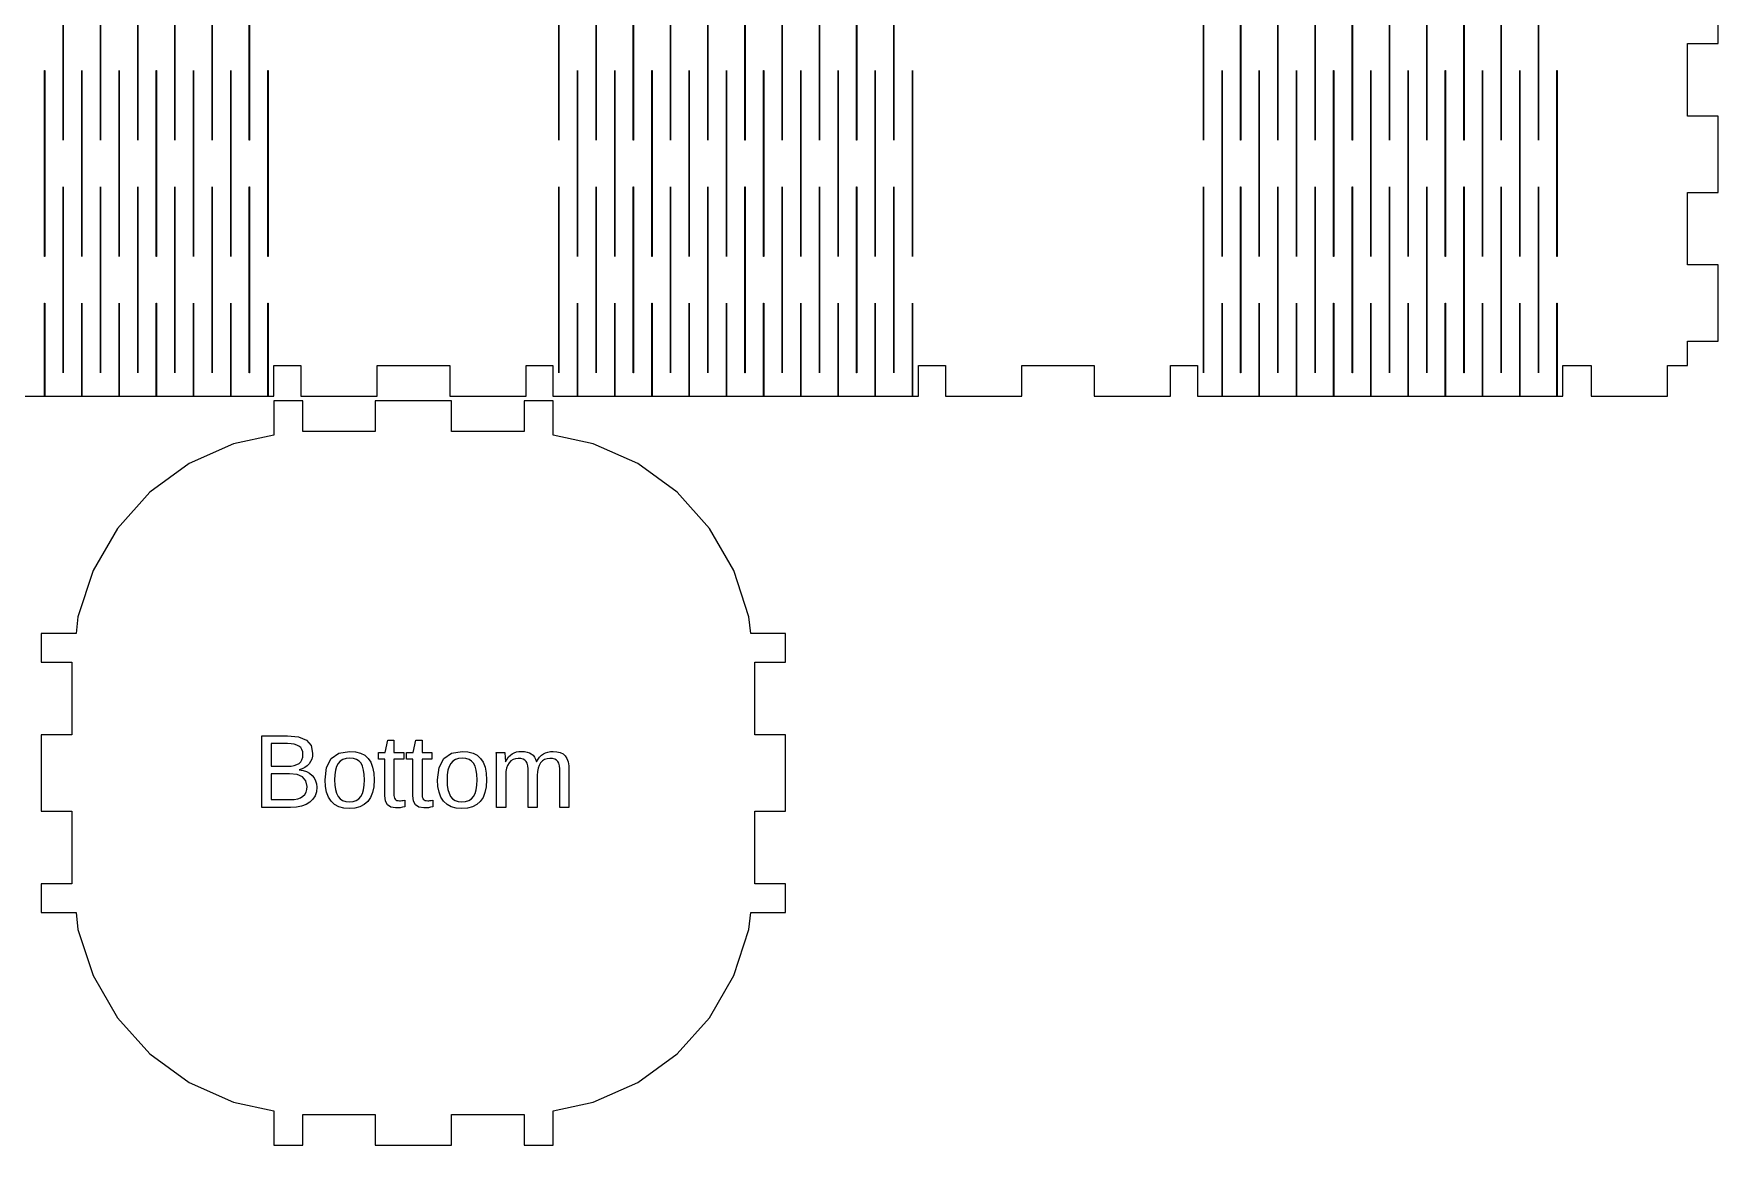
# Model space of a CAD drawing. Header units: metres. Extents: x -140 to 140, y -220 to 40.
# Drawn here: x -40.8 to 140.2, y -220.5 to -101 of the extents above; entities that cross this region are included whole.
import ezdxf

# ---------------------------------------------------------------- set-up
doc = ezdxf.new("R2010")
doc.units = ezdxf.units.M

msp = doc.modelspace()

# ---------------------------------------------------------------- linework, layer by layer
for p, q in [((-37.6399, -112.5), (-37.6399, -92.5)), ((-37.6299, -92.5), (-37.6299, -112.5)), ((-33.64, -112.5), (-33.64, -92.5)), ((-33.63, -92.5), (-33.63, -112.5)), ((-29.64, -112.5), (-29.64, -92.5)), ((-29.63, -92.5), (-29.63, -112.5)), ((-25.64, -112.5), (-25.64, -92.5)), ((-25.63, -92.5), (-25.63, -112.5)), ((-21.64, -112.5), (-21.64, -92.5)), ((-21.63, -92.5), (-21.63, -112.5)), ((-17.64, -112.5), (-17.64, -92.5)), ((-17.63, -92.5), (-17.63, -112.5)), ((15.63, -112.5), (15.63, -92.5)), ((15.64, -92.5), (15.64, -112.5)), ((19.63, -112.5), (19.63, -92.5)), ((19.64, -92.5), (19.64, -112.5)), ((23.63, -112.5), (23.63, -92.5)), ((23.64, -92.5), (23.64, -112.5)), ((27.63, -112.5), (27.63, -92.5)), ((27.64, -92.5), (27.64, -112.5)), ((31.63, -112.5), (31.63, -92.5)), ((31.64, -92.5), (31.64, -112.5)), ((35.6299, -112.5), (35.6299, -92.5)), ((35.6399, -92.5), (35.6399, -112.5)), ((39.6299, -112.5), (39.6299, -92.5)), ((39.6399, -92.5), (39.6399, -112.5)), ((43.6299, -112.5), (43.6299, -92.5)), ((43.6399, -92.5), (43.6399, -112.5)), ((47.6299, -112.5), (47.6299, -92.5)), ((47.6399, -92.5), (47.6399, -112.5)), ((51.6299, -112.5), (51.6299, -92.5)), ((51.6399, -92.5), (51.6399, -112.5)), ((84.8999, -112.5), (84.8999, -92.5)), ((84.9099, -92.5), (84.9099, -112.5)), ((88.8999, -112.5), (88.8999, -92.5)), ((88.9099, -92.5), (88.9099, -112.5)), ((92.8999, -112.5), (92.8999, -92.5)), ((92.9099, -92.5), (92.9099, -112.5)), ((96.8999, -112.5), (96.8999, -92.5)), ((96.9099, -92.5), (96.9099, -112.5)), ((100.9, -112.5), (100.9, -92.5)), ((100.91, -92.5), (100.91, -112.5)), ((104.9, -112.5), (104.9, -92.5)), ((104.91, -92.5), (104.91, -112.5)), ((108.9, -112.5), (108.9, -92.5)), ((108.91, -92.5), (108.91, -112.5)), ((112.9, -112.5), (112.9, -92.5)), ((112.91, -92.5), (112.91, -112.5)), ((116.9, -112.5), (116.9, -92.5)), ((116.91, -92.5), (116.91, -112.5)), ((120.9, -112.5), (120.9, -92.5)), ((120.91, -92.5), (120.91, -112.5)), ((140.24, -102.1), (140.24, -93.9)), ((136.94, -109.9), (136.94, -102.1)), ((136.94, -102.1), (140.24, -102.1)), ((-39.6399, -125), (-39.6399, -105)), ((-39.6399, -105), (-39.6299, -105)), ((-39.6299, -105), (-39.6299, -125)), ((-35.6399, -125), (-35.6399, -105)), ((-35.6399, -105), (-35.6299, -105)), ((-35.6299, -105), (-35.6299, -125)), ((-31.64, -125), (-31.64, -105)), ((-31.64, -105), (-31.63, -105)), ((-31.63, -105), (-31.63, -125)), ((-27.64, -125), (-27.64, -105)), ((-27.64, -105), (-27.63, -105)), ((-27.63, -105), (-27.63, -125)), ((-23.64, -125), (-23.64, -105)), ((-23.64, -105), (-23.63, -105)), ((-23.63, -105), (-23.63, -125)), ((-19.64, -125), (-19.64, -105)), ((-19.64, -105), (-19.63, -105)), ((-19.63, -105), (-19.63, -125)), ((-15.64, -125), (-15.64, -105)), ((-15.64, -105), (-15.63, -105)), ((-15.63, -105), (-15.63, -125)), ((17.63, -125), (17.63, -105)), ((17.63, -105), (17.64, -105)), ((17.64, -105), (17.64, -125)), ((21.63, -125), (21.63, -105)), ((21.63, -105), (21.64, -105)), ((21.64, -105), (21.64, -125)), ((25.63, -125), (25.63, -105)), ((25.63, -105), (25.64, -105)), ((25.64, -105), (25.64, -125)), ((29.63, -125), (29.63, -105)), ((29.63, -105), (29.64, -105)), ((29.64, -105), (29.64, -125)), ((33.63, -125), (33.63, -105)), ((33.63, -105), (33.64, -105)), ((33.64, -105), (33.64, -125)), ((37.6299, -125), (37.6299, -105)), ((37.6299, -105), (37.6399, -105)), ((37.6399, -105), (37.6399, -125)), ((41.6299, -125), (41.6299, -105)), ((41.6299, -105), (41.6399, -105)), ((41.6399, -105), (41.6399, -125)), ((45.6299, -125), (45.6299, -105)), ((45.6299, -105), (45.6399, -105)), ((45.6399, -105), (45.6399, -125)), ((49.6299, -125), (49.6299, -105)), ((49.6299, -105), (49.6399, -105)), ((49.6399, -105), (49.6399, -125)), ((53.6299, -125), (53.6299, -105)), ((53.6299, -105), (53.6399, -105)), ((53.6399, -105), (53.6399, -125)), ((86.8999, -125), (86.8999, -105)), ((86.8999, -105), (86.9099, -105)), ((86.9099, -105), (86.9099, -125)), ((90.8999, -125), (90.8999, -105)), ((90.8999, -105), (90.9099, -105)), ((90.9099, -105), (90.9099, -125)), ((94.8999, -125), (94.8999, -105)), ((94.8999, -105), (94.9099, -105)), ((94.9099, -105), (94.9099, -125)), ((98.8999, -125), (98.8999, -105)), ((98.8999, -105), (98.9099, -105)), ((98.9099, -105), (98.9099, -125)), ((102.9, -125), (102.9, -105)), ((102.9, -105), (102.91, -105)), ((102.91, -105), (102.91, -125)), ((106.9, -125), (106.9, -105)), ((106.9, -105), (106.91, -105)), ((106.91, -105), (106.91, -125)), ((110.9, -125), (110.9, -105)), ((110.9, -105), (110.91, -105)), ((110.91, -105), (110.91, -125)), ((114.9, -125), (114.9, -105)), ((114.9, -105), (114.91, -105)), ((114.91, -105), (114.91, -125)), ((118.9, -125), (118.9, -105)), ((118.9, -105), (118.91, -105)), ((118.91, -105), (118.91, -125)), ((122.9, -125), (122.9, -105)), ((122.9, -105), (122.91, -105)), ((122.91, -105), (122.91, -125)), ((140.24, -109.9), (136.94, -109.9)), ((140.24, -118.1), (140.24, -109.9)), ((-37.6299, -112.5), (-37.6399, -112.5)), ((-33.63, -112.5), (-33.64, -112.5)), ((-29.63, -112.5), (-29.64, -112.5)), ((-25.63, -112.5), (-25.64, -112.5)), ((-21.63, -112.5), (-21.64, -112.5)), ((-17.63, -112.5), (-17.64, -112.5)), ((15.64, -112.5), (15.63, -112.5)), ((19.64, -112.5), (19.63, -112.5)), ((23.64, -112.5), (23.63, -112.5)), ((27.64, -112.5), (27.63, -112.5)), ((31.64, -112.5), (31.63, -112.5)), ((35.6399, -112.5), (35.6299, -112.5)), ((39.6399, -112.5), (39.6299, -112.5)), ((43.6399, -112.5), (43.6299, -112.5)), ((47.6399, -112.5), (47.6299, -112.5)), ((51.6399, -112.5), (51.6299, -112.5)), ((84.9099, -112.5), (84.8999, -112.5)), ((88.9099, -112.5), (88.8999, -112.5)), ((92.9099, -112.5), (92.8999, -112.5)), ((96.9099, -112.5), (96.8999, -112.5)), ((100.91, -112.5), (100.9, -112.5)), ((104.91, -112.5), (104.9, -112.5)), ((108.91, -112.5), (108.9, -112.5)), ((112.91, -112.5), (112.9, -112.5)), ((116.91, -112.5), (116.9, -112.5)), ((120.91, -112.5), (120.9, -112.5)), ((-37.6399, -137.5), (-37.6399, -117.5)), ((-37.6399, -117.5), (-37.6299, -117.5)), ((-37.6299, -117.5), (-37.6299, -137.5)), ((-33.64, -137.5), (-33.64, -117.5)), ((-33.64, -117.5), (-33.63, -117.5)), ((-33.63, -117.5), (-33.63, -137.5)), ((-29.64, -137.5), (-29.64, -117.5)), ((-29.64, -117.5), (-29.63, -117.5)), ((-29.63, -117.5), (-29.63, -137.5)), ((-25.64, -137.5), (-25.64, -117.5)), ((-25.64, -117.5), (-25.63, -117.5)), ((-25.63, -117.5), (-25.63, -137.5)), ((-21.64, -137.5), (-21.64, -117.5)), ((-21.64, -117.5), (-21.63, -117.5)), ((-21.63, -117.5), (-21.63, -137.5)), ((-17.64, -137.5), (-17.64, -117.5)), ((-17.64, -117.5), (-17.63, -117.5)), ((-17.63, -117.5), (-17.63, -137.5)), ((15.63, -137.5), (15.63, -117.5)), ((15.63, -117.5), (15.64, -117.5)), ((15.64, -117.5), (15.64, -137.5)), ((19.63, -137.5), (19.63, -117.5)), ((19.63, -117.5), (19.64, -117.5)), ((19.64, -117.5), (19.64, -137.5)), ((23.63, -137.5), (23.63, -117.5)), ((23.63, -117.5), (23.64, -117.5)), ((23.64, -117.5), (23.64, -137.5)), ((27.63, -137.5), (27.63, -117.5)), ((27.63, -117.5), (27.64, -117.5)), ((27.64, -117.5), (27.64, -137.5)), ((31.63, -137.5), (31.63, -117.5)), ((31.63, -117.5), (31.64, -117.5)), ((31.64, -117.5), (31.64, -137.5)), ((35.6299, -137.5), (35.6299, -117.5)), ((35.6299, -117.5), (35.6399, -117.5)), ((35.6399, -117.5), (35.6399, -137.5)), ((39.6299, -137.5), (39.6299, -117.5)), ((39.6299, -117.5), (39.6399, -117.5)), ((39.6399, -117.5), (39.6399, -137.5)), ((43.6299, -137.5), (43.6299, -117.5)), ((43.6299, -117.5), (43.6399, -117.5)), ((43.6399, -117.5), (43.6399, -137.5)), ((47.6299, -137.5), (47.6299, -117.5)), ((47.6299, -117.5), (47.6399, -117.5)), ((47.6399, -117.5), (47.6399, -137.5)), ((51.6299, -137.5), (51.6299, -117.5)), ((51.6299, -117.5), (51.6399, -117.5)), ((51.6399, -117.5), (51.6399, -137.5)), ((84.8999, -137.5), (84.8999, -117.5)), ((84.8999, -117.5), (84.9099, -117.5)), ((84.9099, -117.5), (84.9099, -137.5)), ((88.8999, -137.5), (88.8999, -117.5)), ((88.8999, -117.5), (88.9099, -117.5)), ((88.9099, -117.5), (88.9099, -137.5)), ((92.8999, -137.5), (92.8999, -117.5)), ((92.8999, -117.5), (92.9099, -117.5)), ((92.9099, -117.5), (92.9099, -137.5)), ((96.8999, -137.5), (96.8999, -117.5)), ((96.8999, -117.5), (96.9099, -117.5)), ((96.9099, -117.5), (96.9099, -137.5)), ((100.9, -137.5), (100.9, -117.5)), ((100.9, -117.5), (100.91, -117.5)), ((100.91, -117.5), (100.91, -137.5)), ((104.9, -137.5), (104.9, -117.5)), ((104.9, -117.5), (104.91, -117.5)), ((104.91, -117.5), (104.91, -137.5)), ((108.9, -137.5), (108.9, -117.5)), ((108.9, -117.5), (108.91, -117.5)), ((108.91, -117.5), (108.91, -137.5)), ((112.9, -137.5), (112.9, -117.5)), ((112.9, -117.5), (112.91, -117.5)), ((112.91, -117.5), (112.91, -137.5)), ((116.9, -137.5), (116.9, -117.5)), ((116.9, -117.5), (116.91, -117.5)), ((116.91, -117.5), (116.91, -137.5)), ((120.9, -137.5), (120.9, -117.5)), ((120.9, -117.5), (120.91, -117.5)), ((120.91, -117.5), (120.91, -137.5)), ((136.94, -125.9), (136.94, -118.1)), ((136.94, -118.1), (140.24, -118.1)), ((-39.6299, -125), (-39.6399, -125)), ((-35.6299, -125), (-35.6399, -125)), ((-31.63, -125), (-31.64, -125)), ((-27.63, -125), (-27.64, -125)), ((-23.63, -125), (-23.64, -125)), ((-19.63, -125), (-19.64, -125)), ((-15.63, -125), (-15.64, -125)), ((17.64, -125), (17.63, -125)), ((21.64, -125), (21.63, -125)), ((25.64, -125), (25.63, -125)), ((29.64, -125), (29.63, -125)), ((33.64, -125), (33.63, -125)), ((37.6399, -125), (37.6299, -125)), ((41.6399, -125), (41.6299, -125)), ((45.6399, -125), (45.6299, -125)), ((49.6399, -125), (49.6299, -125)), ((53.6399, -125), (53.6299, -125)), ((86.9099, -125), (86.8999, -125)), ((90.9099, -125), (90.8999, -125)), ((94.9099, -125), (94.8999, -125)), ((98.9099, -125), (98.8999, -125)), ((102.91, -125), (102.9, -125)), ((106.91, -125), (106.9, -125)), ((110.91, -125), (110.9, -125)), ((114.91, -125), (114.9, -125)), ((118.91, -125), (118.9, -125)), ((122.91, -125), (122.9, -125)), ((140.24, -125.9), (136.94, -125.9)), ((140.24, -134.1), (140.24, -125.9)), ((-39.6399, -140), (-39.6399, -130)), ((-39.6399, -130), (-39.6299, -130)), ((-39.6299, -130), (-39.6299, -140)), ((-35.6399, -140), (-35.6399, -130)), ((-35.6399, -130), (-35.6299, -130)), ((-35.6299, -130), (-35.6299, -140)), ((-31.64, -140), (-31.64, -130)), ((-31.64, -130), (-31.63, -130)), ((-31.63, -130), (-31.63, -140)), ((-27.64, -140), (-27.64, -130)), ((-27.64, -130), (-27.63, -130)), ((-27.63, -130), (-27.63, -140)), ((-23.64, -140), (-23.64, -130)), ((-23.64, -130), (-23.63, -130)), ((-23.63, -130), (-23.63, -140)), ((-19.64, -140), (-19.64, -130)), ((-19.64, -130), (-19.63, -130)), ((-19.63, -130), (-19.63, -140)), ((-15.64, -140), (-15.64, -130)), ((-15.64, -130), (-15.63, -130)), ((-15.63, -130), (-15.63, -140)), ((17.63, -140), (17.63, -130)), ((17.63, -130), (17.64, -130)), ((17.64, -130), (17.64, -140)), ((21.63, -140), (21.63, -130)), ((21.63, -130), (21.64, -130)), ((21.64, -130), (21.64, -140)), ((25.63, -140), (25.63, -130)), ((25.63, -130), (25.64, -130)), ((25.64, -130), (25.64, -140)), ((29.63, -140), (29.63, -130)), ((29.63, -130), (29.64, -130)), ((29.64, -130), (29.64, -140)), ((33.63, -140), (33.63, -130)), ((33.63, -130), (33.64, -130)), ((33.64, -130), (33.64, -140)), ((37.6299, -140), (37.6299, -130)), ((37.6299, -130), (37.6399, -130)), ((37.6399, -130), (37.6399, -140)), ((41.6299, -140), (41.6299, -130)), ((41.6299, -130), (41.6399, -130)), ((41.6399, -130), (41.6399, -140)), ((45.6299, -140), (45.6299, -130)), ((45.6299, -130), (45.6399, -130)), ((45.6399, -130), (45.6399, -140)), ((49.6299, -140), (49.6299, -130)), ((49.6299, -130), (49.6399, -130)), ((49.6399, -130), (49.6399, -140)), ((53.6299, -140), (53.6299, -130)), ((53.6299, -130), (53.6399, -130)), ((53.6399, -130), (53.6399, -140)), ((86.8999, -140), (86.8999, -130)), ((86.8999, -130), (86.9099, -130)), ((86.9099, -130), (86.9099, -140)), ((90.8999, -140), (90.8999, -130)), ((90.8999, -130), (90.9099, -130)), ((90.9099, -130), (90.9099, -140)), ((94.8999, -140), (94.8999, -130)), ((94.8999, -130), (94.9099, -130)), ((94.9099, -130), (94.9099, -140)), ((98.8999, -140), (98.8999, -130)), ((98.8999, -130), (98.9099, -130)), ((98.9099, -130), (98.9099, -140)), ((102.9, -140), (102.9, -130)), ((102.9, -130), (102.91, -130)), ((102.91, -130), (102.91, -140)), ((106.9, -140), (106.9, -130)), ((106.9, -130), (106.91, -130)), ((106.91, -130), (106.91, -140)), ((110.9, -140), (110.9, -130)), ((110.9, -130), (110.91, -130)), ((110.91, -130), (110.91, -140)), ((114.9, -140), (114.9, -130)), ((114.9, -130), (114.91, -130)), ((114.91, -130), (114.91, -140)), ((118.9, -140), (118.9, -130)), ((118.9, -130), (118.91, -130)), ((118.91, -130), (118.91, -140)), ((122.9, -140), (122.9, -130)), ((122.9, -130), (122.91, -130)), ((122.91, -130), (122.91, -140)), ((136.94, -136.7), (136.94, -134.1)), ((136.94, -134.1), (140.24, -134.1)), ((-37.6299, -137.5), (-37.6399, -137.5)), ((-33.63, -137.5), (-33.64, -137.5)), ((-29.63, -137.5), (-29.64, -137.5)), ((-25.63, -137.5), (-25.64, -137.5)), ((-21.63, -137.5), (-21.64, -137.5)), ((-17.63, -137.5), (-17.64, -137.5)), ((-14.995, -140), (-14.995, -136.7)), ((-14.995, -136.7), (-12.1, -136.7)), ((-12.1, -136.7), (-12.1, -140)), ((-3.89999, -140), (-3.89999, -136.7)), ((-3.89999, -136.7), (3.89999, -136.7)), ((3.89999, -136.7), (3.89999, -140)), ((12.1, -140), (12.1, -136.7)), ((12.1, -136.7), (14.995, -136.7)), ((14.995, -136.7), (14.995, -140)), ((15.64, -137.5), (15.63, -137.5)), ((19.64, -137.5), (19.63, -137.5)), ((23.64, -137.5), (23.63, -137.5)), ((27.64, -137.5), (27.63, -137.5)), ((31.64, -137.5), (31.63, -137.5)), ((35.6399, -137.5), (35.6299, -137.5)), ((39.6399, -137.5), (39.6299, -137.5)), ((43.6399, -137.5), (43.6299, -137.5)), ((47.6399, -137.5), (47.6299, -137.5)), ((51.6399, -137.5), (51.6299, -137.5)), ((54.2749, -140), (54.2749, -136.7)), ((54.2749, -136.7), (57.1699, -136.7)), ((57.1699, -136.7), (57.1699, -140)), ((65.3699, -140), (65.3699, -136.7)), ((65.3699, -136.7), (73.1699, -136.7)), ((73.1699, -136.7), (73.1699, -140)), ((81.3699, -140), (81.3699, -136.7)), ((81.3699, -136.7), (84.2649, -136.7)), ((84.2649, -136.7), (84.2649, -140)), ((84.9099, -137.5), (84.8999, -137.5)), ((88.9099, -137.5), (88.8999, -137.5)), ((92.9099, -137.5), (92.8999, -137.5)), ((96.9099, -137.5), (96.8999, -137.5)), ((100.91, -137.5), (100.9, -137.5)), ((104.91, -137.5), (104.9, -137.5)), ((108.91, -137.5), (108.9, -137.5)), ((112.91, -137.5), (112.9, -137.5)), ((116.91, -137.5), (116.9, -137.5)), ((120.91, -137.5), (120.9, -137.5)), ((123.545, -140), (123.545, -136.7)), ((123.545, -136.7), (126.59, -136.7)), ((126.59, -136.7), (126.59, -140)), ((134.79, -140), (134.79, -136.7)), ((134.79, -136.7), (136.94, -136.7)), ((-43.6299, -140), (-39.6399, -140)), ((-39.6299, -140), (-35.6399, -140)), ((-35.6299, -140), (-31.64, -140)), ((-31.63, -140), (-27.64, -140)), ((-27.63, -140), (-23.64, -140)), ((-23.63, -140), (-19.64, -140)), ((-19.63, -140), (-15.64, -140)), ((-15.63, -140), (-14.995, -140)), ((-11.9, -140.5), (-15, -140.5)), ((-15, -140.5), (-15, -144.204)), ((-12.1, -140), (-3.89999, -140)), ((-11.9, -143.8), (-11.9, -140.5)), ((4.09999, -140.5), (-4.09999, -140.5)), ((-4.09999, -140.5), (-4.09999, -143.8)), ((3.89999, -140), (12.1, -140)), ((4.09999, -143.8), (4.09999, -140.5)), ((15, -140.5), (11.9, -140.5)), ((11.9, -140.5), (11.9, -143.8)), ((14.995, -140), (17.63, -140)), ((15, -144.204), (15, -140.5)), ((17.64, -140), (21.63, -140)), ((21.64, -140), (25.63, -140)), ((25.64, -140), (29.63, -140)), ((29.64, -140), (33.63, -140)), ((33.64, -140), (37.6299, -140)), ((37.6399, -140), (41.6299, -140)), ((41.6399, -140), (45.6299, -140)), ((45.6399, -140), (49.6299, -140)), ((49.6399, -140), (53.6299, -140)), ((53.6399, -140), (54.2749, -140)), ((57.1699, -140), (65.3699, -140)), ((73.1699, -140), (81.3699, -140)), ((84.2649, -140), (86.8999, -140)), ((86.9099, -140), (90.8999, -140)), ((90.9099, -140), (94.8999, -140)), ((94.9099, -140), (98.8999, -140)), ((98.9099, -140), (102.9, -140)), ((102.91, -140), (106.9, -140)), ((106.91, -140), (110.9, -140)), ((110.91, -140), (114.9, -140)), ((114.91, -140), (118.9, -140)), ((118.91, -140), (122.9, -140)), ((122.91, -140), (123.545, -140)), ((126.59, -140), (134.79, -140)), ((-15, -144.204), (-19.3254, -145.124)), ((-4.09999, -143.8), (-11.9, -143.8)), ((11.9, -143.8), (4.09999, -143.8)), ((19.3254, -145.124), (15, -144.204)), ((-19.3254, -145.124), (-24.1, -147.249)), ((24.1, -147.249), (19.3254, -145.124)), ((-24.1, -147.249), (-28.3283, -150.321)), ((28.3283, -150.321), (24.1, -147.249)), ((-28.3283, -150.321), (-31.8254, -154.205)), ((31.8254, -154.205), (28.3283, -150.321)), ((-31.8254, -154.205), (-34.4386, -158.732)), ((34.4386, -158.732), (31.8254, -154.205)), ((-34.4386, -158.732), (-36.0537, -163.702)), ((36.0537, -163.702), (34.4386, -158.732)), ((-36.0537, -163.702), (-36.2426, -165.5)), ((36.2426, -165.5), (36.0537, -163.702)), ((-36.2426, -165.5), (-40, -165.5)), ((-40, -165.5), (-40, -168.6)), ((40, -165.5), (36.2426, -165.5)), ((40, -168.6), (40, -165.5)), ((-40, -168.6), (-36.7, -168.6)), ((-36.7, -168.6), (-36.7, -176.4)), ((36.7, -176.4), (36.7, -168.6)), ((36.7, -168.6), (40, -168.6)), ((-36.7, -176.4), (-40, -176.4)), ((-40, -176.4), (-40, -184.6)), ((-16.3126, -184.188), (-16.3126, -176.508)), ((-16.3126, -176.508), (-13.5306, -176.508)), ((-13.5306, -177.34), (-15.2746, -177.34)), ((-15.2746, -177.34), (-15.2746, -179.772)), ((-13.5306, -176.508), (-12.3511, -176.624)), ((-13.1523, -177.356), (-13.5306, -177.34)), ((-12.8216, -177.406), (-13.1523, -177.356)), ((-12.5383, -177.49), (-12.8216, -177.406)), ((-12.3511, -176.624), (-11.5086, -176.973)), ((-11.5086, -176.973), (-11.0031, -177.555)), ((-3.04382, -178.3), (-2.75482, -176.956)), ((-2.75482, -176.956), (-2.10281, -176.956)), ((-2.10281, -176.956), (-2.10281, -178.3)), ((-0.02234, -178.3), (0.26665, -176.956)), ((0.26665, -176.956), (0.91865, -176.956)), ((0.91865, -176.956), (0.91865, -178.3)), ((40, -176.4), (36.7, -176.4)), ((40, -184.6), (40, -176.4)), ((-12.3026, -177.607), (-12.5383, -177.49)), ((-12.1171, -177.762), (-12.3026, -177.607)), ((-11.9846, -177.962), (-12.1171, -177.762)), ((-12.1092, -179.281), (-11.9811, -179.061)), ((-11.9051, -178.207), (-11.9846, -177.962)), ((-11.9811, -179.061), (-11.9042, -178.799)), ((-11.8786, -178.496), (-11.9051, -178.207)), ((-11.9042, -178.799), (-11.8786, -178.496)), ((-10.9298, -178.997), (-11.0489, -179.269)), ((-11.0031, -177.555), (-10.8346, -178.371)), ((-10.8584, -178.697), (-10.9298, -178.997)), ((-10.8346, -178.371), (-10.8584, -178.697)), ((-9.33748, -179.897), (-8.84192, -178.938)), ((-8.84192, -178.938), (-8.01599, -178.363)), ((-7.86836, -179.214), (-8.09067, -179.463)), ((-8.01599, -178.363), (-6.85966, -178.172)), ((-7.58643, -179.037), (-7.86836, -179.214)), ((-7.24486, -178.93), (-7.58643, -179.037)), ((-6.84367, -178.895), (-7.24486, -178.93)), ((-6.85966, -178.172), (-6.22836, -178.218)), ((-6.44604, -178.929), (-6.84367, -178.895)), ((-6.11017, -179.034), (-6.44604, -178.929)), ((-6.22836, -178.218), (-5.68642, -178.359)), ((-5.83604, -179.208), (-6.11017, -179.034)), ((-5.62367, -179.452), (-5.83604, -179.208)), ((-5.68642, -178.359), (-5.23386, -178.592)), ((-5.23386, -178.592), (-4.87067, -178.92)), ((-4.87067, -178.92), (-4.59155, -179.345)), ((-3.76082, -179.012), (-3.76082, -178.3)), ((-3.76082, -178.3), (-3.04382, -178.3)), ((-3.08182, -179.012), (-3.76082, -179.012)), ((-3.08182, -182.923), (-3.08182, -179.012)), ((-2.10281, -178.3), (-1.03082, -178.3)), ((-1.03082, -179.012), (-2.10281, -179.012)), ((-2.10281, -179.012), (-2.10281, -182.709)), ((-1.03082, -178.3), (-1.03082, -179.012)), ((-0.73933, -179.012), (-0.73933, -178.3)), ((-0.73933, -178.3), (-0.02234, -178.3)), ((-0.06033, -179.012), (-0.73933, -179.012)), ((-0.06033, -182.923), (-0.06033, -179.012)), ((0.91865, -178.3), (1.99065, -178.3)), ((1.99065, -179.012), (0.91865, -179.012)), ((0.91865, -179.012), (0.91865, -182.709)), ((1.99065, -178.3), (1.99065, -179.012)), ((2.75333, -179.897), (3.24889, -178.938)), ((3.24889, -178.938), (4.07481, -178.363)), ((4.22244, -179.214), (4.00014, -179.463)), ((4.07481, -178.363), (5.23114, -178.172)), ((4.50438, -179.037), (4.22244, -179.214)), ((4.84595, -178.93), (4.50438, -179.037)), ((5.24713, -178.895), (4.84595, -178.93)), ((5.23114, -178.172), (5.86244, -178.218)), ((5.64476, -178.929), (5.24713, -178.895)), ((5.98064, -179.034), (5.64476, -178.929)), ((5.86244, -178.218), (6.40439, -178.359)), ((6.25476, -179.208), (5.98064, -179.034)), ((6.46713, -179.452), (6.25476, -179.208)), ((6.40439, -178.359), (6.85695, -178.592)), ((6.85695, -178.592), (7.22014, -178.92)), ((7.22014, -178.92), (7.49925, -179.345)), ((8.92099, -178.464), (8.90698, -178.3)), ((8.90698, -178.3), (9.83098, -178.3)), ((8.93098, -178.728), (8.92099, -178.464)), ((8.93698, -179.092), (8.93098, -178.728)), ((8.93898, -179.557), (8.93698, -179.092)), ((9.83098, -178.3), (9.83673, -178.349)), ((9.83673, -178.349), (9.8596, -178.808)), ((9.8596, -178.808), (9.87498, -179.291)), ((9.89099, -179.291), (10.0547, -179)), ((10.0547, -179), (10.23, -178.758)), ((10.23, -178.758), (10.4167, -178.564)), ((10.4748, -179.198), (10.276, -179.409)), ((10.4167, -178.564), (10.615, -178.418)), ((10.7062, -179.048), (10.4748, -179.198)), ((10.615, -178.418), (10.8302, -178.31)), ((10.9703, -178.958), (10.7062, -179.048)), ((10.8302, -178.31), (11.0677, -178.233)), ((11.267, -178.928), (10.9703, -178.958)), ((11.0677, -178.233), (11.3277, -178.187)), ((11.5485, -178.948), (11.267, -178.928)), ((11.3277, -178.187), (11.61, -178.172)), ((11.783, -179.01), (11.5485, -178.948)), ((11.61, -178.172), (11.9274, -178.188)), ((11.9705, -179.112), (11.783, -179.01)), ((11.9274, -178.188), (12.2097, -178.239)), ((12.111, -179.256), (11.9705, -179.112)), ((12.2097, -178.239), (12.4569, -178.322)), ((12.4569, -178.322), (12.669, -178.44)), ((12.669, -178.44), (12.8487, -178.593)), ((12.8487, -178.593), (12.9987, -178.786)), ((12.9987, -178.786), (13.1192, -179.018)), ((13.1192, -179.018), (13.21, -179.291)), ((13.226, -179.291), (13.3864, -179.014)), ((13.3864, -179.014), (13.5627, -178.779)), ((13.5627, -178.779), (13.7549, -178.585)), ((13.8653, -179.196), (13.669, -179.406)), ((13.7549, -178.585), (13.963, -178.434)), ((14.0972, -179.047), (13.8653, -179.196)), ((13.963, -178.434), (14.1908, -178.319)), ((14.3648, -178.957), (14.0972, -179.047)), ((14.1908, -178.319), (14.4412, -178.237)), ((14.668, -178.928), (14.3648, -178.957)), ((14.4412, -178.237), (14.7143, -178.188)), ((14.9491, -178.948), (14.668, -178.928)), ((14.7143, -178.188), (15.01, -178.172)), ((15.1832, -179.01), (14.9491, -178.948)), ((15.01, -178.172), (15.426, -178.202)), ((15.3705, -179.112), (15.1832, -179.01)), ((15.511, -179.256), (15.3705, -179.112)), ((15.426, -178.202), (15.781, -178.293)), ((15.781, -178.293), (16.075, -178.445)), ((16.075, -178.445), (16.308, -178.658)), ((16.308, -178.658), (16.4852, -178.939)), ((16.4852, -178.939), (16.6117, -179.299)), ((-15.2746, -179.772), (-13.5306, -179.772)), ((-13.3396, -180.581), (-15.2746, -180.581)), ((-15.2746, -180.581), (-15.2746, -183.355)), ((-13.5306, -179.772), (-13.141, -179.752)), ((-12.5074, -180.666), (-13.3396, -180.581)), ((-13.141, -179.752), (-12.8041, -179.693)), ((-12.8041, -179.693), (-12.52, -179.595)), ((-12.52, -179.595), (-12.2886, -179.459)), ((-11.9131, -180.921), (-12.5074, -180.666)), ((-11.9628, -180.037), (-12.2906, -180.136)), ((-12.2906, -180.136), (-11.8603, -180.215)), ((-12.2886, -179.459), (-12.1092, -179.281)), ((-11.6743, -179.901), (-11.9628, -180.037)), ((-11.5565, -181.346), (-11.9131, -180.921)), ((-11.8603, -180.215), (-11.4823, -180.344)), ((-11.4253, -179.727), (-11.6743, -179.901)), ((-11.4823, -180.344), (-11.1568, -180.522)), ((-11.2156, -179.515), (-11.4253, -179.727)), ((-11.0489, -179.269), (-11.2156, -179.515)), ((-11.1568, -180.522), (-10.8836, -180.749)), ((-10.8836, -180.749), (-10.667, -181.018)), ((-10.667, -181.018), (-10.5123, -181.32)), ((-9.50267, -181.238), (-9.33748, -179.897)), ((-8.45161, -180.674), (-8.47568, -181.238)), ((-8.37943, -180.191), (-8.45161, -180.674)), ((-8.25911, -179.787), (-8.37943, -180.191)), ((-8.09067, -179.463), (-8.25911, -179.787)), ((-5.46486, -179.772), (-5.62367, -179.452)), ((-5.35143, -180.177), (-5.46486, -179.772)), ((-5.28336, -180.666), (-5.35143, -180.177)), ((-5.26067, -181.238), (-5.28336, -180.666)), ((-4.59155, -179.345), (-4.39217, -179.873)), ((-4.39217, -179.873), (-4.27255, -180.504)), ((-4.27255, -180.504), (-4.23267, -181.238)), ((2.58813, -181.238), (2.75333, -179.897)), ((3.63919, -180.674), (3.61513, -181.238)), ((3.71138, -180.191), (3.63919, -180.674)), ((3.8317, -179.787), (3.71138, -180.191)), ((4.00014, -179.463), (3.8317, -179.787)), ((6.62595, -179.772), (6.46713, -179.452)), ((6.73938, -180.177), (6.62595, -179.772)), ((6.80745, -180.666), (6.73938, -180.177)), ((6.83014, -181.238), (6.80745, -180.666)), ((7.49925, -179.345), (7.69864, -179.873)), ((7.69864, -179.873), (7.81825, -180.504)), ((7.81825, -180.504), (7.85814, -181.238)), ((8.93898, -184.188), (8.93898, -179.557)), ((9.87498, -179.291), (9.89099, -179.291)), ((9.93474, -180.35), (9.91199, -180.762)), ((9.91199, -180.762), (9.91199, -184.188)), ((10.003, -179.987), (9.93474, -180.35)), ((10.1167, -179.673), (10.003, -179.987)), ((10.276, -179.409), (10.1167, -179.673)), ((12.2134, -179.452), (12.111, -179.256)), ((12.2865, -179.715), (12.2134, -179.452)), ((12.3304, -180.045), (12.2865, -179.715)), ((12.345, -180.441), (12.3304, -180.045)), ((12.345, -184.188), (12.345, -180.441)), ((13.21, -179.291), (13.226, -179.291)), ((13.3352, -180.348), (13.313, -180.762)), ((13.313, -180.762), (13.313, -184.188)), ((13.402, -179.984), (13.3352, -180.348)), ((13.5132, -179.67), (13.402, -179.984)), ((13.669, -179.406), (13.5132, -179.67)), ((15.6134, -179.452), (15.511, -179.256)), ((15.6865, -179.715), (15.6134, -179.452)), ((15.7304, -180.045), (15.6865, -179.715)), ((15.745, -180.441), (15.7304, -180.045)), ((15.745, -184.188), (15.745, -180.441)), ((16.6117, -179.299), (16.6877, -179.736)), ((16.6877, -179.736), (16.713, -180.252)), ((16.713, -180.252), (16.713, -184.188)), ((-11.8726, -183), (-11.6823, -182.801)), ((-11.6823, -182.801), (-11.5463, -182.558)), ((-11.4376, -181.941), (-11.5565, -181.346)), ((-11.5463, -182.558), (-11.4648, -182.272)), ((-11.4648, -182.272), (-11.4376, -181.941)), ((-10.4351, -182.507), (-10.5748, -182.934)), ((-10.5123, -181.32), (-10.4195, -181.655)), ((-10.3886, -182.022), (-10.4351, -182.507)), ((-10.4195, -181.655), (-10.3886, -182.022)), ((-9.46149, -181.942), (-9.50267, -181.238)), ((-9.33792, -182.557), (-9.46149, -181.942)), ((-9.13199, -183.085), (-9.33792, -182.557)), ((-8.47568, -181.238), (-8.45198, -181.789)), ((-8.45198, -181.789), (-8.38092, -182.266)), ((-8.38092, -182.266), (-8.26248, -182.671)), ((-8.26248, -182.671), (-8.09668, -183.002)), ((-5.64067, -183.021), (-5.47443, -182.696)), ((-5.47443, -182.696), (-5.35567, -182.29)), ((-5.35567, -182.29), (-5.28442, -181.804)), ((-5.28442, -181.804), (-5.26067, -181.238)), ((-4.40292, -182.595), (-4.61574, -183.124)), ((-4.27524, -181.966), (-4.40292, -182.595)), ((-4.23267, -181.238), (-4.27524, -181.966)), ((-2.10281, -182.709), (-2.09431, -182.905)), ((0.91865, -182.709), (0.92715, -182.905)), ((2.62932, -181.942), (2.58813, -181.238)), ((2.75288, -182.557), (2.62932, -181.942)), ((2.95882, -183.085), (2.75288, -182.557)), ((3.61513, -181.238), (3.63882, -181.789)), ((3.63882, -181.789), (3.70988, -182.266)), ((3.70988, -182.266), (3.82832, -182.671)), ((3.82832, -182.671), (3.99414, -183.002)), ((6.45013, -183.021), (6.61638, -182.696)), ((6.61638, -182.696), (6.73514, -182.29)), ((6.73514, -182.29), (6.80638, -181.804)), ((6.80638, -181.804), (6.83014, -181.238)), ((7.68788, -182.595), (7.47507, -183.124)), ((7.81557, -181.966), (7.68788, -182.595)), ((7.85814, -181.238), (7.81557, -181.966)), ((-40, -184.6), (-36.7, -184.6)), ((-36.7, -184.6), (-36.7, -192.4)), ((-13.2036, -184.188), (-16.3126, -184.188)), ((-15.2746, -183.355), (-13.2586, -183.355)), ((-13.2586, -183.355), (-12.8153, -183.333)), ((-12.577, -184.152), (-13.2036, -184.188)), ((-12.8153, -183.333), (-12.4366, -183.267)), ((-12.0231, -184.045), (-12.577, -184.152)), ((-12.4366, -183.267), (-12.1223, -183.156)), ((-12.1223, -183.156), (-11.8726, -183)), ((-11.5419, -183.867), (-12.0231, -184.045)), ((-11.1336, -183.617), (-11.5419, -183.867)), ((-10.8076, -183.304), (-11.1336, -183.617)), ((-10.5748, -182.934), (-10.8076, -183.304)), ((-8.84367, -183.524), (-9.13199, -183.085)), ((-8.47423, -183.871), (-8.84367, -183.524)), ((-8.02592, -184.118), (-8.47423, -183.871)), ((-8.09668, -183.002), (-7.87961, -183.261)), ((-7.49873, -184.266), (-8.02592, -184.118)), ((-7.87961, -183.261), (-7.60843, -183.445)), ((-7.60843, -183.445), (-7.28311, -183.556)), ((-6.89267, -184.315), (-7.49873, -184.266)), ((-7.28311, -183.556), (-6.90367, -183.592)), ((-6.90367, -183.592), (-6.49324, -183.557)), ((-6.28224, -184.268), (-6.89267, -184.315)), ((-6.49324, -183.557), (-6.14592, -183.45)), ((-5.74892, -184.125), (-6.28224, -184.268)), ((-6.14592, -183.45), (-5.86174, -183.271)), ((-5.86174, -183.271), (-5.64067, -183.021)), ((-5.29274, -183.887), (-5.74892, -184.125)), ((-4.91367, -183.554), (-5.29274, -183.887)), ((-4.61574, -183.124), (-4.91367, -183.554)), ((-3.00894, -183.504), (-3.08182, -182.923)), ((-2.79031, -183.919), (-3.00894, -183.504)), ((-2.42595, -184.168), (-2.79031, -183.919)), ((-1.91582, -184.251), (-2.42595, -184.168)), ((-2.09431, -182.905), (-2.06882, -183.069)), ((-2.06882, -183.069), (-2.02632, -183.202)), ((-2.02632, -183.202), (-1.96683, -183.303)), ((-1.96683, -183.303), (-1.88576, -183.378)), ((-1.6662, -184.243), (-1.91582, -184.251)), ((-1.88576, -183.378), (-1.77957, -183.431)), ((-1.77957, -183.431), (-1.64825, -183.463)), ((-1.41933, -184.219), (-1.6662, -184.243)), ((-1.64825, -183.463), (-1.49182, -183.473)), ((-1.49182, -183.473), (-1.38457, -183.469)), ((-1.1752, -184.178), (-1.41933, -184.219)), ((-1.38457, -183.469), (-1.25581, -183.454)), ((-1.25581, -183.454), (-1.10558, -183.431)), ((-0.93382, -184.12), (-1.1752, -184.178)), ((-1.10558, -183.431), (-0.93382, -183.397)), ((-0.93382, -183.397), (-0.93382, -184.12)), ((0.01253, -183.504), (-0.06033, -182.923)), ((0.23115, -183.919), (0.01253, -183.504)), ((0.59552, -184.168), (0.23115, -183.919)), ((1.10565, -184.251), (0.59552, -184.168)), ((0.92715, -182.905), (0.95265, -183.069)), ((0.95265, -183.069), (0.99515, -183.202)), ((0.99515, -183.202), (1.05464, -183.303)), ((1.05464, -183.303), (1.13571, -183.378)), ((1.35527, -184.243), (1.10565, -184.251)), ((1.13571, -183.378), (1.2419, -183.431)), ((1.2419, -183.431), (1.37321, -183.463)), ((1.60214, -184.219), (1.35527, -184.243)), ((1.37321, -183.463), (1.52965, -183.473)), ((1.52965, -183.473), (1.6369, -183.469)), ((1.84627, -184.178), (1.60214, -184.219)), ((1.6369, -183.469), (1.76566, -183.454)), ((1.76566, -183.454), (1.91589, -183.431)), ((2.08765, -184.12), (1.84627, -184.178)), ((1.91589, -183.431), (2.08765, -183.397)), ((2.08765, -183.397), (2.08765, -184.12)), ((3.24713, -183.524), (2.95882, -183.085)), ((3.61658, -183.871), (3.24713, -183.524)), ((4.06488, -184.118), (3.61658, -183.871)), ((3.99414, -183.002), (4.2112, -183.261)), ((4.59207, -184.266), (4.06488, -184.118)), ((4.2112, -183.261), (4.48238, -183.445)), ((4.48238, -183.445), (4.80769, -183.556)), ((5.19814, -184.315), (4.59207, -184.266)), ((4.80769, -183.556), (5.18713, -183.592)), ((5.18713, -183.592), (5.59756, -183.557)), ((5.80856, -184.268), (5.19814, -184.315)), ((5.59756, -183.557), (5.94489, -183.45)), ((6.34189, -184.125), (5.80856, -184.268)), ((5.94489, -183.45), (6.22906, -183.271)), ((6.22906, -183.271), (6.45013, -183.021)), ((6.79807, -183.887), (6.34189, -184.125)), ((7.17714, -183.554), (6.79807, -183.887)), ((7.47507, -183.124), (7.17714, -183.554)), ((9.91199, -184.188), (8.93898, -184.188)), ((13.313, -184.188), (12.345, -184.188)), ((16.713, -184.188), (15.745, -184.188)), ((36.7, -192.4), (36.7, -184.6)), ((36.7, -184.6), (40, -184.6)), ((-36.7, -192.4), (-40, -192.4)), ((-40, -192.4), (-40, -195.5)), ((40, -192.4), (36.7, -192.4)), ((40, -195.5), (40, -192.4)), ((-40, -195.5), (-36.2426, -195.5)), ((-36.2426, -195.5), (-36.0537, -197.298)), ((36.0537, -197.298), (36.2426, -195.5)), ((36.2426, -195.5), (40, -195.5)), ((-36.0537, -197.298), (-34.4386, -202.268)), ((34.4386, -202.268), (36.0537, -197.298)), ((-34.4386, -202.268), (-31.8254, -206.795)), ((31.8254, -206.795), (34.4386, -202.268)), ((-31.8254, -206.795), (-28.3283, -210.679)), ((28.3283, -210.679), (31.8254, -206.795)), ((-28.3283, -210.679), (-24.1, -213.751)), ((24.1, -213.751), (28.3283, -210.679)), ((-24.1, -213.751), (-19.3254, -215.876)), ((19.3254, -215.876), (24.1, -213.751)), ((-19.3254, -215.876), (-15, -216.796)), ((-15, -216.796), (-15, -220.5)), ((-11.9, -217.2), (-4.09999, -217.2)), ((-11.9, -220.5), (-11.9, -217.2)), ((-4.09999, -217.2), (-4.09999, -220.5)), ((4.09998, -220.5), (4.09998, -217.2)), ((4.09998, -217.2), (11.9, -217.2)), ((11.9, -217.2), (11.9, -220.5)), ((15, -216.796), (19.3254, -215.876)), ((15, -220.5), (15, -216.796)), ((-15, -220.5), (-11.9, -220.5)), ((-4.09999, -220.5), (4.09998, -220.5)), ((11.9, -220.5), (15, -220.5))]:
    msp.add_line(p, q)

doc.saveas('drawing.dxf')
